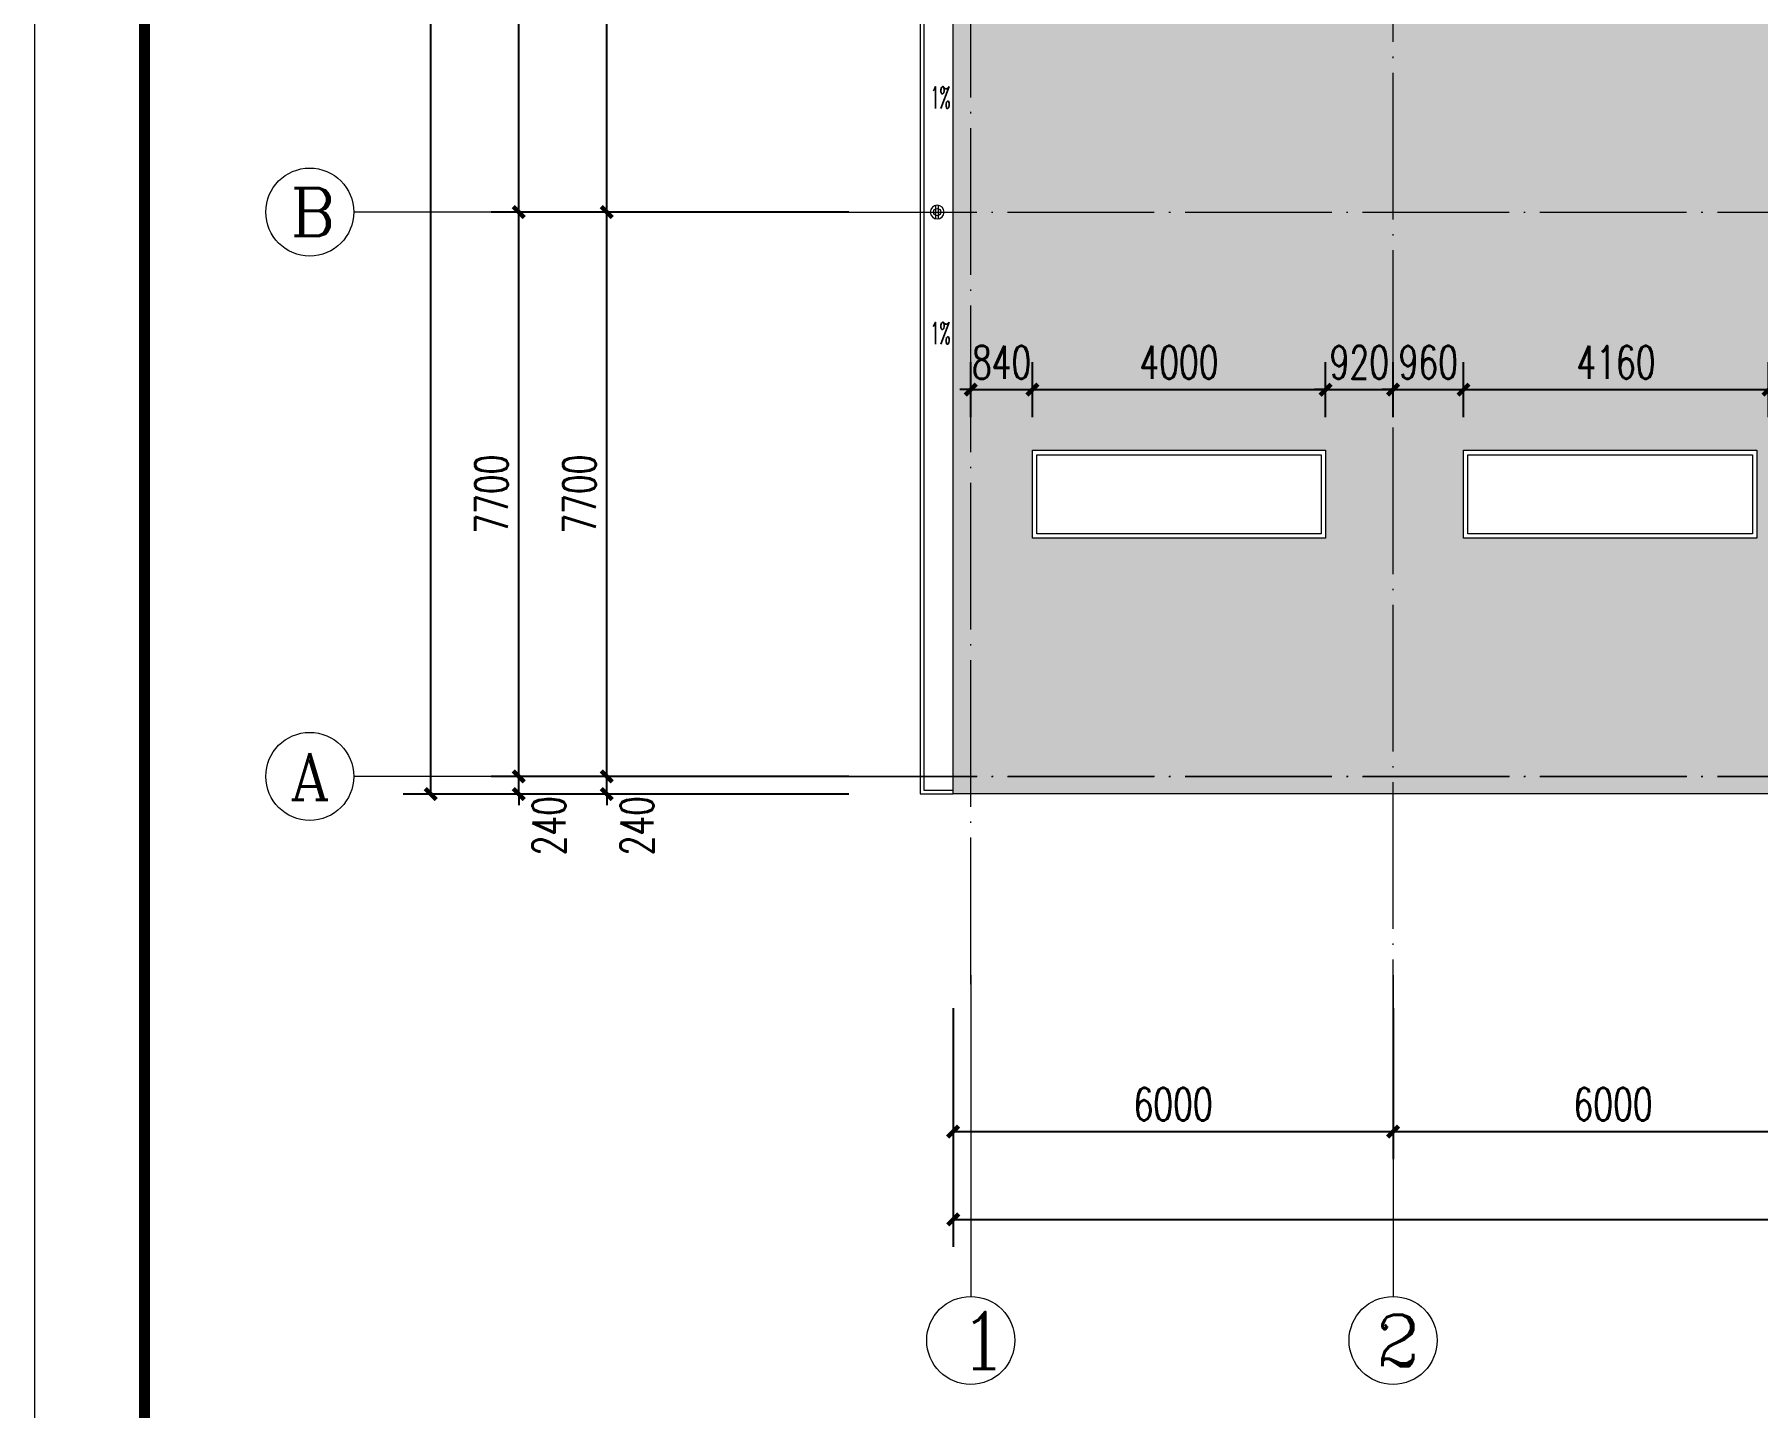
# Model space of a CAD drawing. Header units: inches. Extents: x -3733042 to -3450527, y 579159 to 997713.
# Drawn here: x -3561977 to -3538476, y 669578 to 688312 of the extents above; entities that cross this region are included whole.
import ezdxf

# ---------------------------------------------------------------- set-up
doc = ezdxf.new("R2010")
doc.units = ezdxf.units.IN
doc.header["$LTSCALE"] = 1000
doc.header["$MEASUREMENT"] = 0
doc.linetypes.add('DOTE', pattern=[2.42, 2, -0.2, 0.02, -0.2])
doc.linetypes.add('TG_Y', pattern=[2.3, 2, -0.3])
doc.layers.get('0').update_dxf_attribs({"lineweight": 18})
for name, color, linetype, lineweight in [('AXIS', 30, 'Continuous', 18), ('AXIS_TEXT', 7, 'Continuous', 18), ('DOTE', 14, 'DOTE', 18), ('EQUIP_雨水斗', 7, 'Continuous', 18), ('PUB_DIM', 3, 'Continuous', 18), ('PUB_TEXT', 7, 'Continuous', 18), ('PUB_TITLE', 153, 'Continuous', 18), ('SURFACE', 255, 'Continuous', 18), ('VPIPE-雨水', 4, 'TG_Y', 18), ('地漏雨水管', 41, 'Continuous', 18), ('填充', 8, 'Continuous', 18)]:
    doc.layers.add(name, color=color, linetype=linetype, lineweight=lineweight)
doc.styles.add('_TCH_AXIS', font='complex.shx', dxfattribs={"bigfont": 'gbcbig.shx'})
doc.styles.add('_TCH_DIM', font='simplex.shx', dxfattribs={"width": 0.7, "bigfont": 'gbcbig.shx'})
doc.styles.add('_TCH_DIM_T3', font='simplex.shx', dxfattribs={"width": 0.705882, "bigfont": 'gbcbig.shx'})
doc.styles.add('COMPLEX', font='complex.shx')
doc.dimstyles.new('_TCH_ARCH&&150', dxfattribs={"dimtxt": 446.25, "dimasz": 150, "dimexe": 375, "dimexo": 450, "dimgap": 150, "dimtad": 1, "dimdec": 0, "dimzin": 0, "dimdsep": 46, "dimtxsty": '_TCH_DIM_T3', "dimblk": 'ARCHTICK', "dimcen": 0.09, "dimdle": 300, "dimclrt": 7, "dimazin": 2, "dimtfac": 1, "dimtdec": 0, "dimtix": 1, "dimtmove": 2, "dimatfit": 3, "dimfxl": 1, "dimtolj": 1, "dimarcsym": 0})

# ---------------------------------------------------------------- blocks, each defined once
blk = doc.blocks.new('$TwtSys$00000139')
at = {"color": 7}
for p, q in [((-19, 92), (-19, -92)), ((19, 92), (19, -92))]:
    blk.add_line(p, q, dxfattribs=at)
blk.add_circle((0, 0), 93.8)
blk = doc.blocks.new('_ArchTick_2')
at = {"color": 0, "linetype": 'ByBlock'}
blk.add_lwpolyline([(-0.5, -0.5, 0.4, 0.4, 0), (0.5, 0.5, 0.4, 0.4, 0)], format="xyseb", dxfattribs=at)
blk = doc.blocks.new('*X267')
at = {"layer": 'PUB_DIM', "color": 0, "lineweight": -2}
for p, q in [((-3549207, 683089), (-3549207, 683841)), ((-3548367, 683089), (-3548367, 683841)), ((-3549207, 683466), (-3549357, 683466)), ((-3549207, 683466), (-3548367, 683466)), ((-3548367, 683466), (-3548217, 683466))]:
    blk.add_line(p, q, dxfattribs=at)
at = {"layer": 'PUB_DIM', "color": 0, "lineweight": -2, "xscale": 150, "yscale": 150, "zscale": 150}
blk.add_blockref('_ArchTick_2', (-3549207, 683466), dxfattribs=at)
at = {"layer": 'PUB_DIM', "color": 0, "lineweight": -2, "xscale": 150, "yscale": 150, "zscale": 150, "rotation": 180}
blk.add_blockref('_ArchTick_2', (-3548367, 683466), dxfattribs=at)
at = {"layer": 'PUB_DIM', "color": 7, "insert": (-3548787, 683839), "char_height": 446.2, "width": 1215, "attachment_point": 5, "style": '_TCH_DIM_T3'}
blk.add_mtext('840', dxfattribs=at)
blk = doc.blocks.new('_ARCHTICK')
at = {"color": 0, "linetype": 'ByBlock', "const_width": 0.4}
blk.add_lwpolyline([(-0.5, -0.5), (0.5, 0.5)], dxfattribs=at)
blk = doc.blocks.new('*X268')
at = {"layer": 'PUB_DIM', "color": 0, "lineweight": -2}
for p, q in [((-3548367, 683089), (-3548367, 683841)), ((-3544367, 683089), (-3544367, 683841)), ((-3548367, 683466), (-3544367, 683466))]:
    blk.add_line(p, q, dxfattribs=at)
at = {"layer": 'PUB_DIM', "color": 0, "lineweight": -2, "xscale": 150, "yscale": 150, "zscale": 150, "rotation": 180}
blk.add_blockref('_ArchTick_2', (-3548367, 683466), dxfattribs=at)
at = {"layer": 'PUB_DIM', "color": 0, "lineweight": -2, "xscale": 150, "yscale": 150, "zscale": 150}
blk.add_blockref('_ArchTick_2', (-3544367, 683466), dxfattribs=at)
at = {"layer": 'PUB_DIM', "color": 7, "insert": (-3546367, 683839), "char_height": 446.2, "width": 1665, "attachment_point": 5, "style": '_TCH_DIM_T3'}
blk.add_mtext('4000', dxfattribs=at)
blk = doc.blocks.new('*X269')
at = {"layer": 'PUB_DIM', "color": 0, "lineweight": -2}
for p, q in [((-3544367, 683089), (-3544367, 683841)), ((-3543447, 683089), (-3543447, 683841)), ((-3544367, 683466), (-3544517, 683466)), ((-3544367, 683466), (-3543447, 683466)), ((-3543447, 683466), (-3543297, 683466))]:
    blk.add_line(p, q, dxfattribs=at)
at = {"layer": 'PUB_DIM', "color": 0, "lineweight": -2, "xscale": 150, "yscale": 150, "zscale": 150}
blk.add_blockref('_ArchTick_2', (-3544367, 683466), dxfattribs=at)
at = {"layer": 'PUB_DIM', "color": 0, "lineweight": -2, "xscale": 150, "yscale": 150, "zscale": 150, "rotation": 180}
blk.add_blockref('_ArchTick_2', (-3543447, 683466), dxfattribs=at)
at = {"layer": 'PUB_DIM', "color": 7, "insert": (-3543907, 683839), "char_height": 446.2, "width": 1215, "attachment_point": 5, "style": '_TCH_DIM_T3'}
blk.add_mtext('920', dxfattribs=at)
blk = doc.blocks.new('*X270')
at = {"layer": 'PUB_DIM', "color": 0, "lineweight": -2}
for p, q in [((-3543447, 683089), (-3543447, 683841)), ((-3542487, 683089), (-3542487, 683841)), ((-3543447, 683466), (-3543597, 683466)), ((-3543447, 683466), (-3542487, 683466)), ((-3542487, 683466), (-3542337, 683466))]:
    blk.add_line(p, q, dxfattribs=at)
at = {"layer": 'PUB_DIM', "color": 0, "lineweight": -2, "xscale": 150, "yscale": 150, "zscale": 150}
blk.add_blockref('_ArchTick_2', (-3543447, 683466), dxfattribs=at)
at = {"layer": 'PUB_DIM', "color": 0, "lineweight": -2, "xscale": 150, "yscale": 150, "zscale": 150, "rotation": 180}
blk.add_blockref('_ArchTick_2', (-3542487, 683466), dxfattribs=at)
at = {"layer": 'PUB_DIM', "color": 7, "insert": (-3542967, 683839), "char_height": 446.2, "width": 1215, "attachment_point": 5, "style": '_TCH_DIM_T3'}
blk.add_mtext('960', dxfattribs=at)
blk = doc.blocks.new('*X271')
at = {"layer": 'PUB_DIM', "color": 0, "lineweight": -2}
for p, q in [((-3542487, 683089), (-3542487, 683841)), ((-3538327, 683089), (-3538327, 683841)), ((-3542487, 683466), (-3538327, 683466))]:
    blk.add_line(p, q, dxfattribs=at)
at = {"layer": 'PUB_DIM', "color": 0, "lineweight": -2, "xscale": 150, "yscale": 150, "zscale": 150, "rotation": 180}
blk.add_blockref('_ArchTick_2', (-3542487, 683466), dxfattribs=at)
at = {"layer": 'PUB_DIM', "color": 0, "lineweight": -2, "xscale": 150, "yscale": 150, "zscale": 150}
blk.add_blockref('_ArchTick_2', (-3538327, 683466), dxfattribs=at)
at = {"layer": 'PUB_DIM', "color": 7, "insert": (-3540407, 683839), "char_height": 446.2, "width": 1530, "attachment_point": 5, "style": '_TCH_DIM_T3'}
blk.add_mtext('4160', dxfattribs=at)
blk = doc.blocks.new('*X379')
at = {"layer": 'AXIS', "color": 0, "lineweight": -2}
for p, q in [((-3549447, 675028), (-3549447, 672969)), ((-3543447, 675028), (-3543447, 672969)), ((-3549447, 673344), (-3543447, 673344))]:
    blk.add_line(p, q, dxfattribs=at)
at = {"layer": 'AXIS', "color": 0, "lineweight": -2, "xscale": 150, "yscale": 150, "zscale": 150, "rotation": 180}
blk.add_blockref('_ArchTick_2', (-3549447, 673344), dxfattribs=at)
at = {"layer": 'AXIS', "color": 0, "lineweight": -2, "xscale": 150, "yscale": 150, "zscale": 150}
blk.add_blockref('_ArchTick_2', (-3543447, 673344), dxfattribs=at)
at = {"layer": 'AXIS', "color": 7, "insert": (-3546447, 673717), "char_height": 446.2, "width": 1665, "attachment_point": 5, "style": '_TCH_DIM_T3'}
blk.add_mtext('6000', dxfattribs=at)
blk = doc.blocks.new('*X380')
at = {"layer": 'AXIS', "color": 0, "lineweight": -2}
for p, q in [((-3543447, 675028), (-3543447, 672969)), ((-3537447, 675028), (-3537447, 672969)), ((-3543447, 673344), (-3537447, 673344))]:
    blk.add_line(p, q, dxfattribs=at)
at = {"layer": 'AXIS', "color": 0, "lineweight": -2, "xscale": 150, "yscale": 150, "zscale": 150, "rotation": 180}
blk.add_blockref('_ArchTick_2', (-3543447, 673344), dxfattribs=at)
at = {"layer": 'AXIS', "color": 0, "lineweight": -2, "xscale": 150, "yscale": 150, "zscale": 150}
blk.add_blockref('_ArchTick_2', (-3537447, 673344), dxfattribs=at)
at = {"layer": 'AXIS', "color": 7, "insert": (-3540447, 673717), "char_height": 446.2, "width": 1665, "attachment_point": 5, "style": '_TCH_DIM_T3'}
blk.add_mtext('6000', dxfattribs=at)
blk = doc.blocks.new('*X385')
at = {"layer": 'AXIS', "color": 0, "lineweight": -2}
for p, q in [((-3549447, 675028), (-3549447, 671769)), ((-3513447, 675028), (-3513447, 671769)), ((-3549447, 672144), (-3513447, 672144))]:
    blk.add_line(p, q, dxfattribs=at)
at = {"layer": 'AXIS', "color": 0, "lineweight": -2, "xscale": 150, "yscale": 150, "zscale": 150, "rotation": 180}
blk.add_blockref('_ArchTick_2', (-3549447, 672144), dxfattribs=at)
at = {"layer": 'AXIS', "color": 0, "lineweight": -2, "xscale": 150, "yscale": 150, "zscale": 150}
blk.add_blockref('_ArchTick_2', (-3513447, 672144), dxfattribs=at)
at = {"layer": 'AXIS', "color": 7, "insert": (-3531447, 672517), "char_height": 446.2, "width": 2070, "attachment_point": 5, "style": '_TCH_DIM_T3'}
blk.add_mtext('36000', dxfattribs=at)
blk = doc.blocks.new('*X508')
at = {"layer": 'AXIS', "color": 0, "lineweight": -2}
for p, q in [((-3554172, 678189), (-3554172, 678339)), ((-3550872, 678189), (-3554547, 678189)), ((-3554172, 677949), (-3554172, 678189)), ((-3550872, 677949), (-3554547, 677949)), ((-3554172, 677949), (-3554172, 677799))]:
    blk.add_line(p, q, dxfattribs=at)
at = {"layer": 'AXIS', "color": 0, "lineweight": -2, "xscale": 150, "yscale": 150, "zscale": 150}
for p, rotation in [((-3554172, 678189), 270), ((-3554172, 677949), 90)]:
    blk.add_blockref('_ArchTick_2', p, dxfattribs=dict(at, rotation=rotation))
at = {"layer": 'AXIS', "color": 7, "insert": (-3553759, 677516), "char_height": 446.2, "width": 1215, "attachment_point": 5, "rotation": 90, "style": '_TCH_DIM_T3'}
blk.add_mtext('240', dxfattribs=at)
blk = doc.blocks.new('*X509')
at = {"layer": 'AXIS', "color": 0, "lineweight": -2}
for p, q in [((-3550872, 685889), (-3554547, 685889)), ((-3554172, 678189), (-3554172, 685889)), ((-3550872, 678189), (-3554547, 678189))]:
    blk.add_line(p, q, dxfattribs=at)
at = {"layer": 'AXIS', "color": 0, "lineweight": -2, "xscale": 150, "yscale": 150, "zscale": 150}
for p, rotation in [((-3554172, 685889), 90), ((-3554172, 678189), 270)]:
    blk.add_blockref('_ArchTick_2', p, dxfattribs=dict(at, rotation=rotation))
at = {"layer": 'AXIS', "color": 7, "insert": (-3554545, 682039), "char_height": 446.2, "width": 1665, "attachment_point": 5, "rotation": 90, "style": '_TCH_DIM_T3'}
blk.add_mtext('7700', dxfattribs=at)
blk = doc.blocks.new('*X510')
at = {"layer": 'AXIS', "color": 0, "lineweight": -2}
for p, q in [((-3550872, 693589), (-3554547, 693589)), ((-3554172, 685889), (-3554172, 693589)), ((-3550872, 685889), (-3554547, 685889))]:
    blk.add_line(p, q, dxfattribs=at)
at = {"layer": 'AXIS', "color": 0, "lineweight": -2, "xscale": 150, "yscale": 150, "zscale": 150}
for p, rotation in [((-3554172, 693589), 90), ((-3554172, 685889), 270)]:
    blk.add_blockref('_ArchTick_2', p, dxfattribs=dict(at, rotation=rotation))
at = {"layer": 'AXIS', "color": 7, "insert": (-3554545, 689739), "char_height": 446.2, "width": 1665, "attachment_point": 5, "rotation": 90, "style": '_TCH_DIM_T3'}
blk.add_mtext('7700', dxfattribs=at)
blk = doc.blocks.new('*X519')
at = {"layer": 'AXIS', "color": 0, "lineweight": -2}
for p, q in [((-3555372, 678189), (-3555372, 678339)), ((-3552072, 678189), (-3555747, 678189)), ((-3555372, 677949), (-3555372, 678189)), ((-3552072, 677949), (-3555747, 677949)), ((-3555372, 677949), (-3555372, 677799))]:
    blk.add_line(p, q, dxfattribs=at)
at = {"layer": 'AXIS', "color": 0, "lineweight": -2, "xscale": 150, "yscale": 150, "zscale": 150}
for p, rotation in [((-3555372, 678189), 270), ((-3555372, 677949), 90)]:
    blk.add_blockref('_ArchTick_2', p, dxfattribs=dict(at, rotation=rotation))
at = {"layer": 'AXIS', "color": 7, "insert": (-3554959, 677516), "char_height": 446.2, "width": 1215, "attachment_point": 5, "rotation": 90, "style": '_TCH_DIM_T3'}
blk.add_mtext('240', dxfattribs=at)
blk = doc.blocks.new('*X520')
at = {"layer": 'AXIS', "color": 0, "lineweight": -2}
for p, q in [((-3552072, 685889), (-3555747, 685889)), ((-3555372, 678189), (-3555372, 685889)), ((-3552072, 678189), (-3555747, 678189))]:
    blk.add_line(p, q, dxfattribs=at)
at = {"layer": 'AXIS', "color": 0, "lineweight": -2, "xscale": 150, "yscale": 150, "zscale": 150}
for p, rotation in [((-3555372, 685889), 90), ((-3555372, 678189), 270)]:
    blk.add_blockref('_ArchTick_2', p, dxfattribs=dict(at, rotation=rotation))
at = {"layer": 'AXIS', "color": 7, "insert": (-3555745, 682039), "char_height": 446.2, "width": 1665, "attachment_point": 5, "rotation": 90, "style": '_TCH_DIM_T3'}
blk.add_mtext('7700', dxfattribs=at)
blk = doc.blocks.new('*X521')
at = {"layer": 'AXIS', "color": 0, "lineweight": -2}
for p, q in [((-3552072, 693589), (-3555747, 693589)), ((-3555372, 685889), (-3555372, 693589)), ((-3552072, 685889), (-3555747, 685889))]:
    blk.add_line(p, q, dxfattribs=at)
at = {"layer": 'AXIS', "color": 0, "lineweight": -2, "xscale": 150, "yscale": 150, "zscale": 150}
for p, rotation in [((-3555372, 693589), 90), ((-3555372, 685889), 270)]:
    blk.add_blockref('_ArchTick_2', p, dxfattribs=dict(at, rotation=rotation))
at = {"layer": 'AXIS', "color": 7, "insert": (-3555745, 689739), "char_height": 446.2, "width": 1665, "attachment_point": 5, "rotation": 90, "style": '_TCH_DIM_T3'}
blk.add_mtext('7700', dxfattribs=at)
blk = doc.blocks.new('*X530')
at = {"layer": 'AXIS', "color": 0, "lineweight": -2}
for p, q in [((-3552072, 747729), (-3556947, 747729)), ((-3556572, 677949), (-3556572, 747729)), ((-3552072, 677949), (-3556947, 677949))]:
    blk.add_line(p, q, dxfattribs=at)
at = {"layer": 'AXIS', "color": 0, "lineweight": -2, "xscale": 150, "yscale": 150, "zscale": 150}
for p, rotation in [((-3556572, 747729), 90), ((-3556572, 677949), 270)]:
    blk.add_blockref('_ArchTick_2', p, dxfattribs=dict(at, rotation=rotation))
at = {"layer": 'AXIS', "color": 7, "insert": (-3556945, 712839), "char_height": 446.2, "width": 2115, "attachment_point": 5, "rotation": 90, "style": '_TCH_DIM_T3'}
blk.add_mtext('69780', dxfattribs=at)
blk = doc.blocks.new('_AXISO')
blk.add_circle((0, 0), 0.5)
at = {"layer": 'AXIS_TEXT', "style": 'COMPLEX', "width": 1.04167}
blk.add_attdef('A', (-0.25, -0.28), '', height=0.56, dxfattribs=at)

msp = doc.modelspace()

# ---------------------------------------------------------------- hatches: boundary and pattern name
at = {"layer": '填充'}
h = msp.add_hatch(dxfattribs=at)
h.set_pattern_fill('ANSI33', color=256, scale=300, angle=315, style=0)
h.paths.add_polyline_path([(-3548367, 743039.3), (-3548367, 744239.3), (-3544367, 744239.3), (-3544367, 743039.3)], flags=0)
h.paths.add_polyline_path([(-3518527, 743040), (-3518527, 744240), (-3514527, 744240), (-3514527, 743040)], flags=0)
h.paths.add_polyline_path([(-3536407, 743040), (-3536407, 744240), (-3532407, 744240), (-3532407, 743040)], flags=0)
h.paths.add_polyline_path([(-3544367, 682638.7), (-3544367, 681438.7), (-3548367, 681438.7), (-3548367, 682638.7)], flags=0)
h.paths.add_polyline_path([(-3542487, 681438.7), (-3542487, 682638.7), (-3538487, 682638.7), (-3538487, 681438.7)], flags=0)
h.paths.add_polyline_path([(-3536407, 681439.3), (-3536407, 682639.3), (-3532407, 682639.3), (-3532407, 681439.3)], flags=0)
h.paths.add_polyline_path([(-3530487, 681439.3), (-3530487, 682639.3), (-3526487, 682639.3), (-3526487, 681439.3)], flags=0)
h.paths.add_polyline_path([(-3524567, 681438.7), (-3524567, 682638.7), (-3520567, 682638.7), (-3520567, 681438.7)], flags=0)
h.paths.add_polyline_path([(-3514527, 682639.3), (-3514527, 681439.3), (-3518527, 681439.3), (-3518527, 682639.3)], flags=0)
h.paths.add_polyline_path([(-3514527, 690339.3), (-3514527, 689139.3), (-3518527, 689139.3), (-3518527, 690339.3)], flags=0)
h.paths.add_polyline_path([(-3520567, 690338.7), (-3520567, 689138.7), (-3524567, 689138.7), (-3524567, 690338.7)], flags=0)
h.paths.add_polyline_path([(-3526487, 690339.3), (-3526487, 689139.3), (-3530487, 689139.3), (-3530487, 690339.3)], flags=0)
h.paths.add_polyline_path([(-3532407, 690339.3), (-3532407, 689139.3), (-3536407, 689139.3), (-3536407, 690339.3)], flags=0)
h.paths.add_polyline_path([(-3538487, 690338.7), (-3538487, 689138.7), (-3542487, 689138.7), (-3542487, 690338.7)], flags=0)
h.paths.add_polyline_path([(-3544367, 690338.7), (-3544367, 689138.7), (-3548367, 689138.7), (-3548367, 690338.7)], flags=0)
h.paths.add_polyline_path([(-3544367, 698038.7), (-3544367, 696838.7), (-3548367, 696838.7), (-3548367, 698038.7)], flags=0)
h.paths.add_polyline_path([(-3538487, 698038.7), (-3538487, 696838.7), (-3542487, 696838.7), (-3542487, 698038.7)], flags=0)
h.paths.add_polyline_path([(-3532407, 698039.3), (-3532407, 696839.3), (-3536407, 696839.3), (-3536407, 698039.3)], flags=0)
h.paths.add_polyline_path([(-3526487, 698039.3), (-3526487, 696839.3), (-3530487, 696839.3), (-3530487, 698039.3)], flags=0)
h.paths.add_polyline_path([(-3520567, 698038.7), (-3520567, 696838.7), (-3524567, 696838.7), (-3524567, 698038.7)], flags=0)
h.paths.add_polyline_path([(-3514527, 698039.3), (-3514527, 696839.3), (-3518527, 696839.3), (-3518527, 698039.3)], flags=0)
h.paths.add_polyline_path([(-3514527, 705739.3), (-3514527, 704539.3), (-3518527, 704539.3), (-3518527, 705739.3)], flags=0)
h.paths.add_polyline_path([(-3520567, 705738.7), (-3520567, 704538.7), (-3524567, 704538.7), (-3524567, 705738.7)], flags=0)
h.paths.add_polyline_path([(-3526487, 705739.3), (-3526487, 704539.3), (-3530487, 704539.3), (-3530487, 705739.3)], flags=0)
h.paths.add_polyline_path([(-3532407, 705739.3), (-3532407, 704539.3), (-3536407, 704539.3), (-3536407, 705739.3)], flags=0)
h.paths.add_polyline_path([(-3538487, 705738.7), (-3538487, 704538.7), (-3542487, 704538.7), (-3542487, 705738.7)], flags=0)
h.paths.add_polyline_path([(-3544367, 705738.7), (-3544367, 704538.7), (-3548367, 704538.7), (-3548367, 705738.7)], flags=0)
h.paths.add_polyline_path([(-3548367, 713438.7), (-3544367, 713438.7), (-3544367, 712238.7), (-3548367, 712238.7)], flags=0)
h.paths.add_polyline_path([(-3538487, 713438.7), (-3538487, 712238.7), (-3542487, 712238.7), (-3542487, 713438.7)], flags=0)
h.paths.add_polyline_path([(-3532407, 713439.3), (-3532407, 712239.3), (-3536407, 712239.3), (-3536407, 713439.3)], flags=0)
h.paths.add_polyline_path([(-3526487, 712239.3), (-3530487, 712239.3), (-3530487, 713439.3), (-3526487, 713439.3)], flags=0)
h.paths.add_polyline_path([(-3520567, 713438.7), (-3520567, 712238.7), (-3524567, 712238.7), (-3524567, 713438.7)], flags=0)
h.paths.add_polyline_path([(-3514527, 713439.3), (-3514527, 712239.3), (-3518527, 712239.3), (-3518527, 713439.3)], flags=0)
h.paths.add_polyline_path([(-3514527, 721139.3), (-3514527, 719939.3), (-3518527, 719939.3), (-3518527, 721139.3)], flags=0)
h.paths.add_polyline_path([(-3520567, 721138.7), (-3520567, 719938.7), (-3524567, 719938.7), (-3524567, 721138.7)], flags=0)
h.paths.add_polyline_path([(-3526487, 721139.3), (-3526487, 719939.3), (-3530487, 719939.3), (-3530487, 721139.3)], flags=0)
h.paths.add_polyline_path([(-3532407, 721139.3), (-3532407, 719939.3), (-3536407, 719939.3), (-3536407, 721139.3)], flags=0)
h.paths.add_polyline_path([(-3538487, 721138.7), (-3538487, 719938.7), (-3542487, 719938.7), (-3542487, 721138.7)], flags=0)
h.paths.add_polyline_path([(-3544367, 721138.7), (-3544367, 719938.7), (-3548367, 719938.7), (-3548367, 721138.7)], flags=0)
h.paths.add_polyline_path([(-3518467, 727699.3), (-3518467, 728779.3), (-3514587, 728779.3), (-3514587, 727699.3)], flags=0)
h.paths.add_polyline_path([(-3524507, 727698.7), (-3524507, 728778.7), (-3520627, 728778.7), (-3520627, 727698.7)], flags=0)
h.paths.add_polyline_path([(-3530427, 727699.3), (-3530427, 728779.3), (-3526547, 728779.3), (-3526547, 727699.3)], flags=0)
h.paths.add_polyline_path([(-3536347, 727699.3), (-3536347, 728779.3), (-3532467, 728779.3), (-3532467, 727699.3)], flags=0)
h.paths.add_polyline_path([(-3542427, 727698.7), (-3542427, 728778.7), (-3538547, 728778.7), (-3538547, 727698.7)], flags=0)
h.paths.add_polyline_path([(-3548307, 727698.7), (-3548307, 728778.7), (-3544427, 728778.7), (-3544427, 727698.7)], flags=0)
h.paths.add_polyline_path([(-3548307, 735398.7), (-3548307, 736478.7), (-3544427, 736478.7), (-3544427, 735398.7)], flags=0)
h.paths.add_polyline_path([(-3542487, 744239.3), (-3538487, 744239.3), (-3538487, 743039.3), (-3542487, 743039.3)], flags=0)
h.paths.add_polyline_path([(-3542427, 735398.7), (-3542427, 736478.7), (-3538547, 736478.7), (-3538547, 735398.7)], flags=0)
h.paths.add_polyline_path([(-3532467, 735399.3), (-3536347, 735399.3), (-3536347, 736479.3), (-3532467, 736479.3)], flags=0)
h.paths.add_polyline_path([(-3530487, 743040), (-3530487, 744240), (-3526487, 744240), (-3526487, 743040)], flags=0)
h.paths.add_polyline_path([(-3530427, 735399.3), (-3530427, 736479.3), (-3526547, 736479.3), (-3526547, 735399.3)], flags=0)
h.paths.add_polyline_path([(-3524567, 743039.3), (-3524567, 744239.3), (-3520567, 744239.3), (-3520567, 743039.3)], flags=0)
h.paths.add_polyline_path([(-3524507, 735398.7), (-3524507, 736478.7), (-3520627, 736478.7), (-3520627, 735398.7)], flags=0)
h.paths.add_polyline_path([(-3513446.4, 747729.3), (-3549446.4, 747729.3), (-3549446.4, 677949.3), (-3513446.4, 677949.3)], flags=0)
h.paths.add_polyline_path([(-3514587, 736479.3), (-3514587, 735399.3), (-3518467, 735399.3), (-3518467, 736479.3)], flags=0)

# ---------------------------------------------------------------- linework, layer by layer
msp.add_lwpolyline([(-3549446.4, 747729.3), (-3513446.4, 747729.3), (-3513446.4, 677949.3), (-3549446.4, 677949.3)], close=True)
at = {"layer": 'AXIS'}
for p, q in [((-3551621.9, 685889.3), (-3557621.9, 685889.3)), ((-3551621.9, 678189.3), (-3557621.9, 678189.3)), ((-3549207, 675478.2), (-3549207, 671093.8)), ((-3543447, 675478.2), (-3543447, 671093.8))]:
    msp.add_line(p, q, dxfattribs=at)
at = {"layer": 'DOTE'}
for p, q in [((-3549207, 675354.4), (-3549207, 752126.4)), ((-3543447, 673689.7), (-3543447, 752126.4)), ((-3551124.3, 685889.3), (-3511272.1, 685889.3)), ((-3510401.2, 678189.3), (-3551803, 678189.3)), ((-3551124.3, 678189.3), (-3511272.1, 678189.3))]:
    msp.add_line(p, q, dxfattribs=at)
at = {"layer": 'PUB_TITLE'}
msp.add_lwpolyline([(-3561976.8, 656012.6), (-3498976.8, 656012.6), (-3498976.8, 767462.6), (-3561976.8, 767462.6)], close=True, dxfattribs=at)
msp.add_lwpolyline([(-3560476.8, 657512.6, 150, 150, 0), (-3500476.8, 657512.6, 150, 150, 0), (-3500476.8, 763712.6, 150, 150, 0), (-3560476.8, 763712.6, 150, 150, 0)], format="xyseb", close=True, dxfattribs=at)
at = {"layer": 'SURFACE'}
for points in [[(-3549446.4, 747729.3), (-3549896.4, 747729.3), (-3549896.4, 677949.3), (-3549446.4, 677949.3)], [(-3549446.4, 747679.3), (-3549846.4, 747679.3), (-3549846.4, 677999.3), (-3549446.4, 677999.3)], [(-3549446.4, 747729.3), (-3513446.4, 747729.3), (-3513446.4, 677949.3), (-3549446.4, 677949.3)], [(-3548367, 682638.7), (-3544367, 682638.7), (-3544367, 681438.7), (-3548367, 681438.7)], [(-3548307, 682578.7), (-3544427, 682578.7), (-3544427, 681498.7), (-3548307, 681498.7)], [(-3542487, 682638.7), (-3538487, 682638.7), (-3538487, 681438.7), (-3542487, 681438.7)], [(-3542427, 682578.7), (-3538547, 682578.7), (-3538547, 681498.7), (-3542427, 681498.7)]]:
    msp.add_lwpolyline(points, close=True, dxfattribs=at)
at = {"layer": 'VPIPE-雨水', "linetype": 'Continuous'}
msp.add_circle((-3549664.5, 685889.3), 50, dxfattribs=at)
at = {"layer": '地漏雨水管'}
for points in [[(-3549625.4, 687198.3, 0, 0, 0), (-3549625.4, 686436.9, 80, 0, 0), (-3549625.4, 686136.9, 0, 0, 0)], [(-3549625.4, 684491.2, 0, 0, 0), (-3549625.4, 685252.6, 80, 0, 0), (-3549625.4, 685552.6, 0, 0, 0)]]:
    msp.add_lwpolyline(points, format="xyseb", dxfattribs=at)

# ---------------------------------------------------------------- block references
at = {"layer": 'AXIS'}
ref = msp.add_blockref('_AXISO', (-3558221.9, 685889.3), dxfattribs=dict(at, xscale=1200, yscale=1200, zscale=1200))
ref.add_attrib('A', 'B', (-3558486.2, 685562.9), dxfattribs={"layer": 'AXIS_TEXT', "height": 652.9, "style": '_TCH_AXIS'})
ref = msp.add_blockref('_AXISO', (-3558221.9, 678189.3), dxfattribs=dict(at, xscale=1200, yscale=1200, zscale=1200))
ref.add_attrib('A', 'A', (-3558495.2, 677870.5), dxfattribs={"layer": 'AXIS_TEXT', "height": 637.8, "style": '_TCH_AXIS'})
ref = msp.add_blockref('_AXISO', (-3549207, 670493.8), dxfattribs=dict(at, xscale=1200, yscale=1200, zscale=1200))
ref.add_attrib('A', '1', (-3549372.4, 670107.7), dxfattribs={"layer": 'AXIS_TEXT', "height": 772.1, "style": '_TCH_AXIS'})
ref = msp.add_blockref('_AXISO', (-3543447, 670493.8), dxfattribs=dict(at, xscale=1200, yscale=1200, zscale=1200))
ref.add_attrib('A', '2', (-3543680, 670144.3), dxfattribs={"layer": 'AXIS_TEXT', "height": 698.9, "style": '_TCH_AXIS'})
at = {"layer": 'EQUIP_雨水斗', "xscale": -1, "rotation": 180}
msp.add_blockref('$TwtSys$00000139', (-3549664.5, 685889.3), dxfattribs=at)

# ---------------------------------------------------------------- texts
at = {"layer": 'PUB_TEXT', "style": '_TCH_DIM', "width": 0.494118}
for p in [(-3549758.4, 687303.3), (-3549758.4, 684088.7)]:
    msp.add_text('1%', height=297.5, dxfattribs=at).set_placement(p)

# ---------------------------------------------------------------- dimensions: what is measured, and where the dimension line sits
at = {"layer": 'AXIS'}
for base, p1, p2, picture, middle in [((-3556571.9, 747729.3), (-3551621.9, 677949.3), (-3551621.9, 747729.3), '*X530', (-3556945, 712839.3)), ((-3555371.9, 693589.3), (-3551621.9, 685889.3), (-3551621.9, 693589.3), '*X521', (-3555745, 689739.3)), ((-3554171.9, 693589.3), (-3550421.9, 685889.3), (-3550421.9, 693589.3), '*X510', (-3554545, 689739.3)), ((-3555371.9, 685889.3), (-3551621.9, 678189.3), (-3551621.9, 685889.3), '*X520', (-3555745, 682039.3)), ((-3554171.9, 685889.3), (-3550421.9, 678189.3), (-3550421.9, 685889.3), '*X509', (-3554545, 682039.3))]:
    dim = msp.add_linear_dim(base=base, p1=p1, p2=p2, angle=90, dimstyle='_TCH_ARCH&&150', override={"dimsah": 1, "dimtzin": 0}, dxfattribs=at)
    dim.commit()
    dim.dimension.update_dxf_attribs({"geometry": picture, "text_midpoint": middle})
for base, p1, p2, picture, middle in [((-3555371.9, 678189.3), (-3551621.9, 677949.3), (-3551621.9, 678189.3), '*X519', (-3554959.4, 677515.8)), ((-3554171.9, 678189.3), (-3550421.9, 677949.3), (-3550421.9, 678189.3), '*X508', (-3553759.4, 677515.8))]:
    dim = msp.add_linear_dim(base=base, p1=p1, p2=p2, angle=90, dimstyle='_TCH_ARCH&&150', override={"dimsah": 1, "dimtzin": 0}, dxfattribs=at)
    dim.commit()
    dim.dimension.update_dxf_attribs({"geometry": picture, "text_midpoint": middle, "dimtype": 160})
for base, p1, p2, picture, middle in [((-3543447, 673343.8), (-3549447, 675478.2), (-3543447, 675478.2), '*X379', (-3546447, 673716.9)), ((-3513447, 672143.8), (-3549447, 675478.2), (-3513447, 675478.2), '*X385', (-3531447, 672516.9)), ((-3537447, 673343.8), (-3543447, 675478.2), (-3537447, 675478.2), '*X380', (-3540447, 673716.9))]:
    dim = msp.add_linear_dim(base=base, p1=p1, p2=p2, dimstyle='_TCH_ARCH&&150', override={"dimsah": 1, "dimtzin": 0}, dxfattribs=at)
    dim.commit()
    dim.dimension.update_dxf_attribs({"geometry": picture, "text_midpoint": middle})
at = {"layer": 'PUB_DIM'}
for base, p1, p2, picture, middle in [((-3548367, 683465.6), (-3549207, 682639.3), (-3548367, 682639.3), '*X267', (-3548787, 683838.8)), ((-3544367, 683465.6), (-3548367, 682639.3), (-3544367, 682639.3), '*X268', (-3546367, 683838.8)), ((-3543447, 683465.6), (-3544367, 682639.3), (-3543447, 682639.3), '*X269', (-3543907, 683838.8)), ((-3542487, 683465.6), (-3543447, 682639.3), (-3542487, 682639.3), '*X270', (-3542967, 683838.8)), ((-3538327, 683465.6), (-3542487, 682639.3), (-3538327, 682639.3), '*X271', (-3540407, 683838.8))]:
    dim = msp.add_linear_dim(base=base, p1=p1, p2=p2, dimstyle='_TCH_ARCH&&150', override={"dimsah": 1, "dimtzin": 0}, dxfattribs=at)
    dim.commit()
    dim.dimension.update_dxf_attribs({"geometry": picture, "text_midpoint": middle})

doc.saveas('drawing.dxf')
